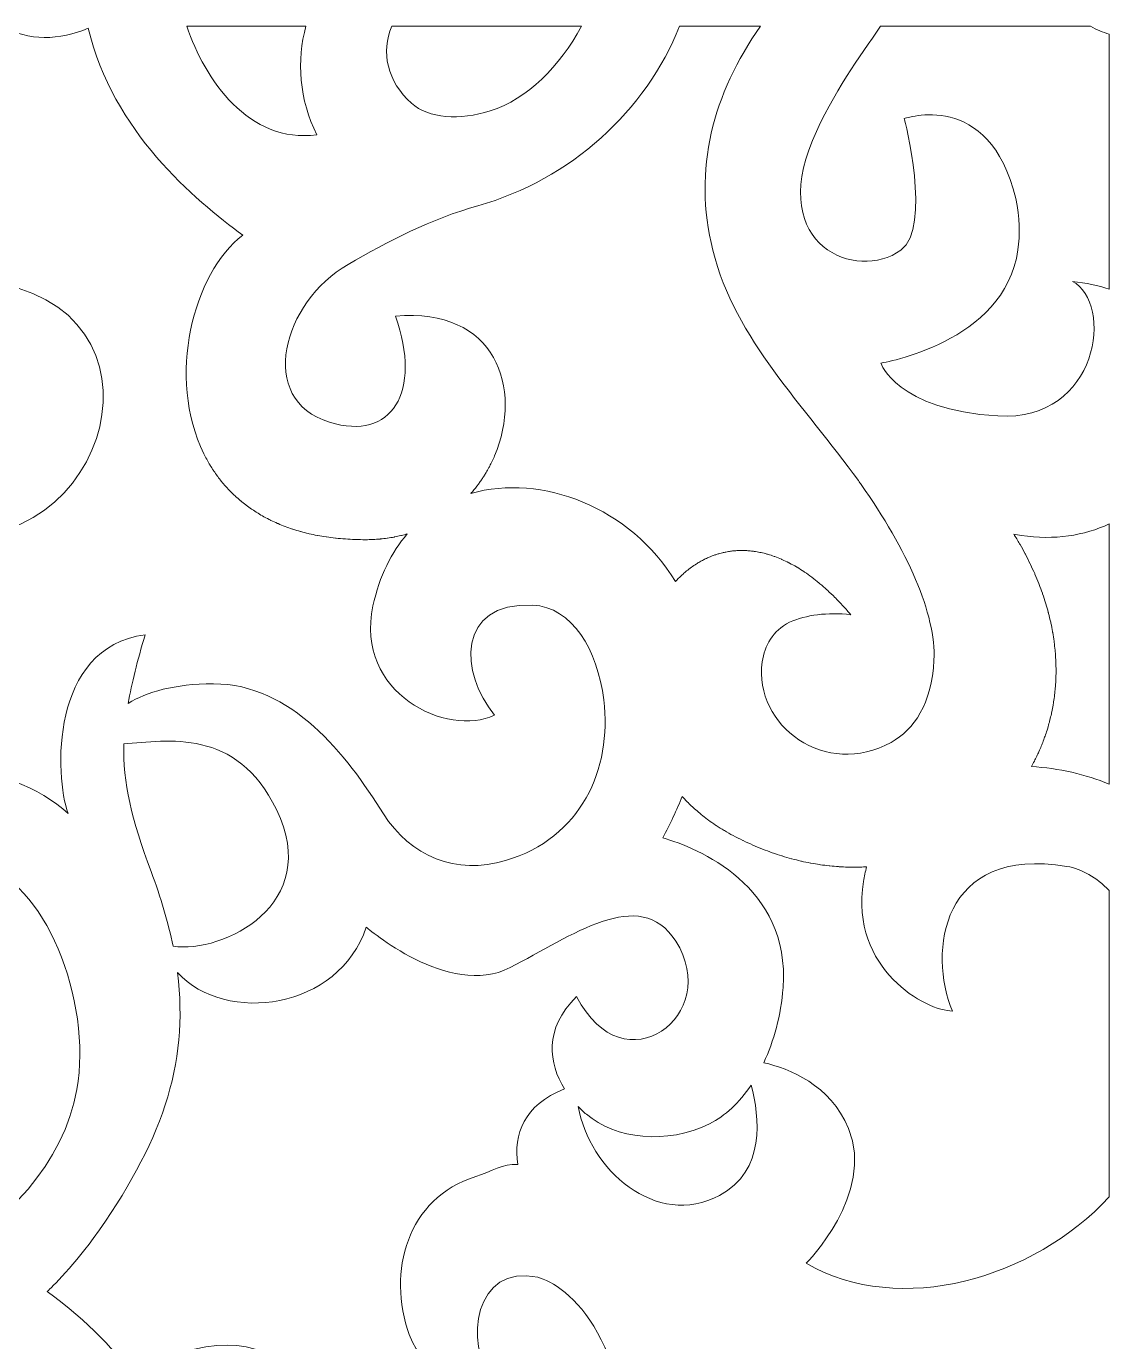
# Model space of a CAD drawing. Header units: millimetres. Extents: x -1200 to 1201, y -590 to 590.
# Drawn here: x 886.5 to 1201.3, y 209.2 to 590 of the extents above; entities that cross this region are included whole.
import ezdxf

# ---------------------------------------------------------------- set-up
doc = ezdxf.new("R2010")
doc.units = ezdxf.units.MM
doc.header["$MEASUREMENT"] = 0
doc.layers.add('Layer 1', color=7, linetype='Continuous')

msp = doc.modelspace()

# ---------------------------------------------------------------- linework, layer by layer
at = {"layer": 'Layer 1', "color": 250, "lineweight": 20}
for points, knots in [([(818.8009, 589.9734), (818.8009, 589.9734), (879.6008, 589.9734), (879.6008, 589.9734), (887.0505, 585.6501), (896.143, 585.8532), (904.4604, 589.4264), (911.3946, 559.6212), (935.3023, 539.6943), (949.2034, 529.5166), (934.7503, 518.6644), (927.061, 488.2738), (937.9297, 466.2068), (938.184, 465.6909), (938.4499, 465.1791), (938.7253, 464.6729), (938.7253, 464.6729), (938.8288, 464.4816), (938.8288, 464.4816), (939.1093, 463.9704), (939.3988, 463.4653), (939.7001, 462.9647), (939.7001, 462.9647), (939.7694, 462.8524), (939.7694, 462.8524), (940.0644, 462.3653), (940.3711, 461.8832), (940.6871, 461.4071), (940.6871, 461.4071), (940.7885, 461.2539), (940.7885, 461.2539), (941.1137, 460.7675), (941.4505, 460.2878), (941.7977, 459.8138), (941.7977, 459.8138), (941.9085, 459.6645), (941.9085, 459.6645), (942.245, 459.2092), (942.5927, 458.7583), (942.9506, 458.3147), (942.9506, 458.3147), (943.0574, 458.1818), (943.0574, 458.1818), (943.4308, 457.7212), (943.8163, 457.2689), (944.213, 456.8223), (944.213, 456.8223), (944.3413, 456.6798), (944.3413, 456.6798), (944.7355, 456.2395), (945.1398, 455.8063), (945.5573, 455.3808), (945.5573, 455.3808), (945.6267, 455.3078), (945.6267, 455.3078), (946.0542, 454.8729), (946.4946, 454.4477), (946.9465, 454.0285), (946.9465, 454.0285), (947.0955, 453.891), (947.0955, 453.891), (947.5507, 453.4722), (948.0172, 453.0614), (948.4971, 452.6586), (948.4971, 452.6586), (948.5593, 452.6077), (948.5593, 452.6077), (949.0338, 452.2113), (949.5217, 451.8236), (950.0208, 451.4449), (950.0208, 451.4449), (950.1669, 451.3325), (950.1669, 451.3325), (950.674, 450.9504), (951.1914, 450.5774), (951.7222, 450.2138), (951.7222, 450.2138), (951.841, 450.1341), (951.841, 450.1341), (952.3616, 449.7806), (952.8939, 449.4366), (953.4377, 449.1011), (953.4377, 449.1011), (953.5772, 449.0154), (953.5772, 449.0154), (954.1379, 448.6722), (954.7115, 448.339), (955.2983, 448.0158), (955.2983, 448.0158), (955.4479, 447.9346), (955.4479, 447.9346), (956.0249, 447.6198), (956.6131, 447.3147), (957.2154, 447.0199), (957.2154, 447.0199), (957.332, 446.961), (957.332, 446.961), (957.9536, 446.659), (958.5883, 446.3679), (959.2371, 446.0866), (959.2371, 446.0866), (959.3894, 446.0213), (959.3894, 446.0213), (960.0477, 445.7393), (960.7188, 445.4673), (961.4043, 445.2081), (961.4043, 445.2081), (961.4239, 445.2003), (961.4239, 445.2003), (962.1135, 444.9404), (962.8194, 444.6935), (963.538, 444.457), (963.538, 444.457), (963.7001, 444.4041), (963.7001, 444.4041), (964.4187, 444.1713), (965.1496, 443.9492), (965.8955, 443.7401), (965.8955, 443.7401), (965.9515, 443.7257), (965.9515, 443.7257), (966.6904, 443.5199), (967.4453, 443.3286), (968.2123, 443.1483), (968.2123, 443.1483), (968.3776, 443.1101), (968.3776, 443.1101), (969.1543, 442.9285), (969.9471, 442.7619), (970.7529, 442.608), (970.7529, 442.608), (970.8525, 442.5896), (970.8525, 442.5896), (971.6514, 442.4397), (972.4652, 442.3019), (973.2946, 442.1794), (973.2946, 442.1794), (973.4243, 442.1587), (973.4243, 442.1587), (974.257, 442.0366), (975.1035, 441.9276), (975.9656, 441.8329), (975.9656, 441.8329), (976.1676, 441.8118), (976.1676, 441.8118), (977.0232, 441.7201), (977.8915, 441.6422), (978.7765, 441.5786), (978.7765, 441.5786), (978.8633, 441.5716), (978.8633, 441.5716), (979.7661, 441.5084), (980.6846, 441.4605), (981.6165, 441.4274), (981.6165, 441.4274), (981.8217, 441.4207), (981.8217, 441.4207), (982.7641, 441.3886), (983.72, 441.3708), (984.6944, 441.3708), (985.4265, 441.3708), (986.1491, 441.3883), (986.8626, 441.4211), (986.8626, 441.4211), (986.8656, 441.4211), (986.8656, 441.4211), (987.5725, 441.4542), (988.2708, 441.5037), (988.961, 441.5683), (988.961, 441.5683), (989.0007, 441.5716), (989.0007, 441.5716), (989.6739, 441.6358), (990.3376, 441.7137), (990.9948, 441.8068), (990.9948, 441.8068), (991.085, 441.8192), (991.085, 441.8192), (991.7291, 441.9125), (992.3645, 442.0179), (992.9908, 442.1373), (992.9908, 442.1373), (993.1101, 442.1604), (993.1101, 442.1604), (993.7171, 442.2775), (994.3169, 442.408), (994.9084, 442.5488), (994.9084, 442.5488), (995.0853, 442.5919), (995.0853, 442.5919), (995.6604, 442.7318), (996.2282, 442.8853), (996.7877, 443.0482), (992.2305, 437.7725), (988.7449, 430.8707), (986.8586, 422.2128), (981.3611, 396.9861), (1008.5193, 383.9771), (1022.0085, 390.602), (1012.0732, 402.5903), (1010.8372, 423.4037), (1033.0566, 422.4259), (1044.5131, 421.922), (1051.9082, 409.3881), (1053.6419, 395.0209), (1056.0756, 374.8569), (1047.1082, 355.0109), (1025.251, 348.493), (1010.9546, 344.2294), (997.6499, 349.679), (989.8719, 362.0517), (979.05, 379.2668), (963.3146, 399.6463), (940.6871, 399.6463), (929.3226, 399.6463), (921.3902, 397.2931), (915.9878, 393.9902), (917.0192, 399.8357), (918.6665, 406.2632), (920.8953, 413.8593), (893.3048, 410.1074), (894.6887, 372.9634), (898.6247, 362.0915), (890.6504, 369.6822), (876.7551, 374.8716), (862.463, 375.7133), (862.7551, 376.2358), (863.0378, 376.7651), (863.3142, 377.2986), (863.4254, 377.5128), (863.5326, 377.7279), (863.6409, 377.943), (863.8813, 378.4234), (864.1149, 378.9075), (864.3431, 379.3972), (864.4372, 379.598), (864.5306, 379.8003), (864.6211, 380.0021), (864.8651, 380.5447), (865.0995, 381.0903), (865.3262, 381.6407), (865.417, 381.8591), (865.5053, 382.0789), (865.5914, 382.2984), (865.8003, 382.8236), (866.0016, 383.3532), (866.1945, 383.8865), (866.2653, 384.0822), (866.3362, 384.2772), (866.4045, 384.4733), (866.6065, 385.0493), (866.7969, 385.6297), (866.9807, 386.2155), (867.0475, 386.4286), (867.1126, 386.6437), (867.1769, 386.8589), (867.348, 387.4276), (867.5104, 388.0003), (867.6641, 388.5767), (867.7142, 388.7667), (867.764, 388.9567), (867.8127, 389.1464), (867.9678, 389.754), (868.1113, 390.3672), (868.2461, 390.9824), (868.2897, 391.1817), (868.333, 391.3818), (868.374, 391.5812), (868.5022, 392.1988), (868.6218, 392.821), (868.7304, 393.4473), (868.7617, 393.6259), (868.7914, 393.8049), (868.8212, 393.9852), (868.927, 394.6319), (869.0211, 395.2823), (869.1064, 395.9366), (869.1285, 396.1109), (869.1503, 396.2852), (869.1718, 396.4591), (869.2518, 397.1312), (869.3208, 397.8077), (869.3792, 398.4888), (869.3935, 398.6591), (869.4072, 398.8317), (869.4196, 399.0036), (869.4712, 399.6818), (869.5108, 400.3649), (869.5395, 401.0507), (869.5457, 401.1916), (869.5522, 401.3321), (869.557, 401.4729), (869.5816, 402.2082), (869.5929, 402.9496), (869.5918, 403.6942), (869.5907, 403.8414), (869.5893, 403.9893), (869.5875, 404.1365), (869.5806, 404.8631), (869.5606, 405.5924), (869.5282, 406.3267), (869.5231, 406.4308), (869.5195, 406.5335), (869.5155, 406.6365), (869.4752, 407.4321), (869.4177, 408.2303), (869.348, 409.0332), (869.336, 409.158), (869.3244, 409.2831), (869.3124, 409.4089), (869.2397, 410.174), (869.154, 410.944), (869.053, 411.7158), (869.0407, 411.8095), (869.0301, 411.9025), (869.0174, 411.9956), (868.9059, 412.8232), (868.7769, 413.6549), (868.6316, 414.4895), (868.6142, 414.5902), (868.5956, 414.6913), (868.5767, 414.7919), (868.435, 415.5845), (868.2781, 416.3814), (868.1059, 417.1813), (868.1059, 417.1813), (868.0408, 417.4853), (868.0408, 417.4853), (867.8552, 418.3294), (867.6518, 419.1778), (867.4308, 420.0286), (867.4065, 420.1239), (867.3807, 420.2192), (867.3545, 420.3132), (867.1405, 421.1278), (866.9084, 421.9458), (866.6617, 422.7647), (866.6617, 422.7647), (866.5735, 423.0564), (866.5735, 423.0564), (866.3075, 423.9252), (866.0237, 424.7974), (865.7193, 425.6715), (865.7193, 425.6715), (865.6452, 425.8843), (865.6452, 425.8843), (865.3477, 426.7358), (865.0316, 427.5882), (864.6984, 428.4432), (864.6984, 428.4432), (864.6003, 428.6958), (864.6003, 428.6958), (864.2497, 429.587), (863.8807, 430.4792), (863.4904, 431.3751), (863.4904, 431.3751), (863.413, 431.5521), (863.413, 431.5521), (863.0312, 432.4242), (862.6297, 433.2974), (862.2101, 434.1726), (862.2101, 434.1726), (862.0938, 434.4151), (862.0938, 434.4151), (861.6539, 435.3251), (861.195, 436.238), (860.7137, 437.152), (860.7137, 437.152), (860.6701, 437.2339), (860.6701, 437.2339), (860.1949, 438.1345), (859.6964, 439.0371), (859.1798, 439.941), (859.1798, 439.941), (859.0392, 440.1863), (859.0392, 440.1863), (858.5076, 441.1109), (857.9558, 442.037), (857.3799, 442.9646), (858.0971, 442.8284), (858.8089, 442.71), (859.513, 442.608), (911.4559, 434.8366), (931.2917, 509.7914), (874.3642, 516.1326), (886.2817, 510.0952), (882.1465, 475.4324), (852.7504, 477.1834), (823.3542, 478.9344), (818.8866, 492.4883), (818.8866, 492.4883), (818.8866, 492.4883), (854.8147, 498.2527), (858.5462, 525.2348), (859.1565, 529.6497), (859.2278, 534.624), (857.9228, 540.1004), (850.3104, 572.0427), (825.6743, 563.251), (825.6743, 563.251), (825.6743, 563.251), (833.7531, 531.7399), (824.6908, 525.197), (811.6489, 515.7803), (786.3638, 526.8827), (799.1119, 556.9088), (805.223, 571.3017), (812.5901, 580.8288), (818.8009, 589.9734)], [0, 0, 0, 0, 0.00735294, 0.00735294, 0.00735294, 0.01470588, 0.01470588, 0.01470588, 0.02205882, 0.02205882, 0.02205882, 0.02941176, 0.02941176, 0.02941176, 0.03676471, 0.03676471, 0.03676471, 0.04411765, 0.04411765, 0.04411765, 0.05147059, 0.05147059, 0.05147059, 0.05882353, 0.05882353, 0.05882353, 0.06617647, 0.06617647, 0.06617647, 0.07352941, 0.07352941, 0.07352941, 0.08088235, 0.08088235, 0.08088235, 0.08823529, 0.08823529, 0.08823529, 0.09558824, 0.09558824, 0.09558824, 0.10294118, 0.10294118, 0.10294118, 0.11029412, 0.11029412, 0.11029412, 0.11764706, 0.11764706, 0.11764706, 0.125, 0.125, 0.125, 0.13235294, 0.13235294, 0.13235294, 0.13970588, 0.13970588, 0.13970588, 0.14705882, 0.14705882, 0.14705882, 0.15441176, 0.15441176, 0.15441176, 0.16176471, 0.16176471, 0.16176471, 0.16911765, 0.16911765, 0.16911765, 0.17647059, 0.17647059, 0.17647059, 0.18382353, 0.18382353, 0.18382353, 0.19117647, 0.19117647, 0.19117647, 0.19852941, 0.19852941, 0.19852941, 0.20588235, 0.20588235, 0.20588235, 0.21323529, 0.21323529, 0.21323529, 0.22058824, 0.22058824, 0.22058824, 0.22794118, 0.22794118, 0.22794118, 0.23529412, 0.23529412, 0.23529412, 0.24264706, 0.24264706, 0.24264706, 0.25, 0.25, 0.25, 0.25735294, 0.25735294, 0.25735294, 0.26470588, 0.26470588, 0.26470588, 0.27205882, 0.27205882, 0.27205882, 0.27941176, 0.27941176, 0.27941176, 0.28676471, 0.28676471, 0.28676471, 0.29411765, 0.29411765, 0.29411765, 0.30147059, 0.30147059, 0.30147059, 0.30882353, 0.30882353, 0.30882353, 0.31617647, 0.31617647, 0.31617647, 0.32352941, 0.32352941, 0.32352941, 0.33088235, 0.33088235, 0.33088235, 0.33823529, 0.33823529, 0.33823529, 0.34558824, 0.34558824, 0.34558824, 0.35294118, 0.35294118, 0.35294118, 0.36029412, 0.36029412, 0.36029412, 0.36764706, 0.36764706, 0.36764706, 0.375, 0.375, 0.375, 0.38235294, 0.38235294, 0.38235294, 0.38970588, 0.38970588, 0.38970588, 0.39705882, 0.39705882, 0.39705882, 0.40441176, 0.40441176, 0.40441176, 0.41176471, 0.41176471, 0.41176471, 0.41911765, 0.41911765, 0.41911765, 0.42647059, 0.42647059, 0.42647059, 0.43382353, 0.43382353, 0.43382353, 0.44117647, 0.44117647, 0.44117647, 0.44852941, 0.44852941, 0.44852941, 0.45588235, 0.45588235, 0.45588235, 0.46323529, 0.46323529, 0.46323529, 0.47058824, 0.47058824, 0.47058824, 0.47794118, 0.47794118, 0.47794118, 0.48529412, 0.48529412, 0.48529412, 0.49264706, 0.49264706, 0.49264706, 0.5, 0.5, 0.5, 0.50735294, 0.50735294, 0.50735294, 0.51470588, 0.51470588, 0.51470588, 0.52205882, 0.52205882, 0.52205882, 0.52941176, 0.52941176, 0.52941176, 0.53676471, 0.53676471, 0.53676471, 0.54411765, 0.54411765, 0.54411765, 0.55147059, 0.55147059, 0.55147059, 0.55882353, 0.55882353, 0.55882353, 0.56617647, 0.56617647, 0.56617647, 0.57352941, 0.57352941, 0.57352941, 0.58088235, 0.58088235, 0.58088235, 0.58823529, 0.58823529, 0.58823529, 0.59558824, 0.59558824, 0.59558824, 0.60294118, 0.60294118, 0.60294118, 0.61029412, 0.61029412, 0.61029412, 0.61764706, 0.61764706, 0.61764706, 0.625, 0.625, 0.625, 0.63235294, 0.63235294, 0.63235294, 0.63970588, 0.63970588, 0.63970588, 0.64705882, 0.64705882, 0.64705882, 0.65441176, 0.65441176, 0.65441176, 0.66176471, 0.66176471, 0.66176471, 0.66911765, 0.66911765, 0.66911765, 0.67647059, 0.67647059, 0.67647059, 0.68382353, 0.68382353, 0.68382353, 0.69117647, 0.69117647, 0.69117647, 0.69852941, 0.69852941, 0.69852941, 0.70588235, 0.70588235, 0.70588235, 0.71323529, 0.71323529, 0.71323529, 0.72058824, 0.72058824, 0.72058824, 0.72794118, 0.72794118, 0.72794118, 0.73529412, 0.73529412, 0.73529412, 0.74264706, 0.74264706, 0.74264706, 0.75, 0.75, 0.75, 0.75735294, 0.75735294, 0.75735294, 0.76470588, 0.76470588, 0.76470588, 0.77205882, 0.77205882, 0.77205882, 0.77941176, 0.77941176, 0.77941176, 0.78676471, 0.78676471, 0.78676471, 0.79411765, 0.79411765, 0.79411765, 0.80147059, 0.80147059, 0.80147059, 0.80882353, 0.80882353, 0.80882353, 0.81617647, 0.81617647, 0.81617647, 0.82352941, 0.82352941, 0.82352941, 0.83088235, 0.83088235, 0.83088235, 0.83823529, 0.83823529, 0.83823529, 0.84558824, 0.84558824, 0.84558824, 0.85294118, 0.85294118, 0.85294118, 0.86029412, 0.86029412, 0.86029412, 0.86764706, 0.86764706, 0.86764706, 0.875, 0.875, 0.875, 0.88235294, 0.88235294, 0.88235294, 0.88970588, 0.88970588, 0.88970588, 0.89705882, 0.89705882, 0.89705882, 0.90441176, 0.90441176, 0.90441176, 0.91176471, 0.91176471, 0.91176471, 0.91911765, 0.91911765, 0.91911765, 0.92647059, 0.92647059, 0.92647059, 0.93382353, 0.93382353, 0.93382353, 0.94117647, 0.94117647, 0.94117647, 0.94852941, 0.94852941, 0.94852941, 0.95588235, 0.95588235, 0.95588235, 0.96323529, 0.96323529, 0.96323529, 0.97058824, 0.97058824, 0.97058824, 0.97794118, 0.97794118, 0.97794118, 0.98529412, 0.98529412, 0.98529412, 0.99264706, 0.99264706, 0.99264706, 1, 1, 1, 1]), ([(932.9745, 589.9734), (932.9745, 589.9734), (967.4657, 589.9734), (967.4657, 589.9734), (964.7024, 580.2764), (965.5438, 568.6126), (970.5894, 558.5748), (950.9229, 555.9245), (938.1189, 574.5779), (932.9745, 589.9734)], [0, 0, 0, 0, 0.33333333, 0.33333333, 0.33333333, 0.66666667, 0.66666667, 0.66666667, 1, 1, 1, 1]), ([(1075.587, 589.9734), (1075.587, 589.9734), (1099.0326, 589.9734), (1099.0326, 589.9734), (1085.2782, 570.5624), (1079.3673, 548.5653), (1085.2117, 525.1843), (1091.6877, 499.2791), (1111.8421, 480.0936), (1127.3581, 458.4612), (1127.3581, 458.4612), (1127.4671, 458.3083), (1127.4671, 458.3083), (1127.6855, 458.0042), (1127.9042, 457.6998), (1128.1197, 457.3937), (1141.4395, 438.5627), (1149.8897, 419.8305), (1149.2281, 406.5084), (1148.5977, 393.8196), (1143.4646, 386.4176), (1136.8186, 382.6995), (1118.0797, 372.2163), (1096.9145, 387.4105), (1099.5238, 406.0099), (1100.1799, 410.6822), (1102.5516, 414.9535), (1107.437, 417.5188), (1112.2547, 419.5103), (1118.2635, 420.4721), (1125.1696, 419.6438), (1124.4339, 420.5086), (1123.7003, 421.3353), (1122.969, 422.1338), (1122.969, 422.1338), (1122.7765, 422.3412), (1122.7765, 422.3412), (1122.0819, 423.0946), (1121.389, 423.8179), (1120.6977, 424.512), (1120.6977, 424.512), (1120.5509, 424.6606), (1120.5509, 424.6606), (1119.8322, 425.3778), (1119.1154, 426.0643), (1118.4012, 426.7206), (1118.4012, 426.7206), (1118.2566, 426.8525), (1118.2566, 426.8525), (1117.5765, 427.4727), (1116.8989, 428.0655), (1116.2228, 428.6309), (1116.2228, 428.6309), (1116.0023, 428.8163), (1116.0023, 428.8163), (1115.2957, 429.4013), (1114.593, 429.9603), (1113.8925, 430.4876), (1113.8925, 430.4876), (1113.8432, 430.524), (1113.8432, 430.524), (1113.1536, 431.0419), (1112.4666, 431.5284), (1111.7843, 431.9897), (1111.7843, 431.9897), (1111.5485, 432.1476), (1111.5485, 432.1476), (1110.896, 432.5831), (1110.2464, 432.9946), (1109.6008, 433.3803), (1109.5431, 433.4138), (1109.4872, 433.4493), (1109.4315, 433.4824), (1108.7627, 433.8782), (1108.0971, 434.2458), (1107.437, 434.5894), (1107.3523, 434.6316), (1107.2691, 434.6737), (1107.1852, 434.7165), (1106.5764, 435.027), (1105.9714, 435.315), (1105.3698, 435.5823), (1105.2731, 435.6252), (1105.1776, 435.668), (1105.0835, 435.7098), (1104.4506, 435.9834), (1103.8224, 436.2363), (1103.1983, 436.4638), (1103.1216, 436.4923), (1103.0446, 436.5177), (1102.9676, 436.5451), (1102.3787, 436.7546), (1101.7945, 436.9445), (1101.2132, 437.1135), (1101.0929, 437.1486), (1100.9738, 437.1831), (1100.8539, 437.2165), (1100.31, 437.3687), (1099.7683, 437.5016), (1099.2313, 437.6193), (1099.1096, 437.6457), (1098.9887, 437.6735), (1098.8681, 437.6979), (1098.2991, 437.815), (1097.7346, 437.911), (1097.1751, 437.9903), (1097.0374, 438.0097), (1096.903, 438.0255), (1096.7667, 438.0422), (1096.2777, 438.1031), (1095.7923, 438.1495), (1095.3109, 438.1823), (1095.1562, 438.1927), (1095.0039, 438.2031), (1094.8506, 438.2111), (1094.3652, 438.2359), (1093.8842, 438.2439), (1093.4061, 438.2399), (1093.207, 438.2383), (1093.0083, 438.2332), (1092.8096, 438.2272), (1092.3783, 438.2125), (1091.9511, 438.1904), (1091.5271, 438.1533), (1091.3371, 438.1365), (1091.1467, 438.1178), (1090.9567, 438.0977), (1090.561, 438.0552), (1090.1694, 438), (1089.7811, 437.9378), (1089.5264, 437.8974), (1089.2742, 437.8528), (1089.0228, 437.8036), (1088.6788, 437.7377), (1088.3365, 437.6635), (1087.9972, 437.5826), (1087.7443, 437.5226), (1087.4944, 437.4584), (1087.2448, 437.3895), (1086.9167, 437.2998), (1086.5923, 437.2035), (1086.2694, 437.1001), (1085.9823, 437.0081), (1085.6986, 436.9098), (1085.4162, 436.8077), (1085.1685, 436.7188), (1084.9237, 436.6247), (1084.6791, 436.5274), (1084.3591, 436.3989), (1084.0394, 436.2641), (1083.7247, 436.1233), (1083.49, 436.0182), (1083.2561, 435.9085), (1083.0235, 435.7961), (1082.6689, 435.6231), (1082.3183, 435.4408), (1081.9707, 435.2515), (1081.8017, 435.1591), (1081.6342, 435.0668), (1081.4686, 434.9704), (1081.1068, 434.7647), (1080.7503, 434.5472), (1080.399, 434.3235), (1080.2936, 434.2549), (1080.1894, 434.1873), (1080.084, 434.118), (1079.1245, 433.4854), (1078.1988, 432.7879), (1077.3099, 432.0291), (1077.3099, 432.0291), (1077.1529, 431.895), (1077.1529, 431.895), (1076.7849, 431.5775), (1076.4226, 431.2517), (1076.0688, 430.9144), (1076.0688, 430.9144), (1076.0663, 430.9121), (1076.0663, 430.9121), (1075.505, 430.3768), (1074.9596, 429.8172), (1074.4314, 429.2348), (1074.4314, 429.2348), (1074.4281, 429.2307), (1074.4281, 429.2307), (1061.4079, 450.736), (1035.6746, 460.6424), (1015.1859, 454.7398), (1015.4838, 455.0774), (1015.7738, 455.4182), (1016.059, 455.7635), (1016.1422, 455.8655), (1016.2254, 455.9676), (1016.3079, 456.0702), (1016.5814, 456.4081), (1016.8452, 456.7473), (1017.106, 457.0919), (1017.1976, 457.213), (1017.2869, 457.3341), (1017.3763, 457.4552), (1017.6183, 457.7831), (1017.853, 458.1119), (1018.0833, 458.4452), (1018.1818, 458.5873), (1018.2784, 458.7298), (1018.3758, 458.8723), (1018.593, 459.1959), (1018.8056, 459.5221), (1019.0137, 459.8505), (1019.117, 460.0128), (1019.2169, 460.1747), (1019.3171, 460.337), (1019.4999, 460.6377), (1019.6782, 460.9375), (1019.8544, 461.2409), (1019.9692, 461.4409), (1020.0826, 461.6413), (1020.1952, 461.843), (1020.3496, 462.1208), (1020.5, 462.4004), (1020.6468, 462.6804), (1020.7667, 462.9076), (1020.8837, 463.1344), (1020.9984, 463.3636), (1021.1274, 463.6212), (1021.2535, 463.8787), (1021.3767, 464.1383), (1021.4984, 464.3959), (1021.6172, 464.6525), (1021.7338, 464.9112), (1021.8399, 465.1473), (1021.9438, 465.3858), (1022.0462, 465.624), (1030.3482, 485.0709), (1022.3863, 508.7239), (993.368, 506.0857), (1001.13, 484.1027), (992.2987, 469.8316), (974.3141, 475.3528), (953.0392, 481.8837), (960.7213, 510.1869), (979.6325, 521.0704), (991.1554, 527.704), (1003.8977, 534.3001), (1017.2492, 538.0437), (1044.0739, 545.5652), (1065.9416, 565.6101), (1075.587, 589.9734)], [0, 0, 0, 0, 0.01219512, 0.01219512, 0.01219512, 0.02439024, 0.02439024, 0.02439024, 0.03658537, 0.03658537, 0.03658537, 0.04878049, 0.04878049, 0.04878049, 0.06097561, 0.06097561, 0.06097561, 0.07317073, 0.07317073, 0.07317073, 0.08536585, 0.08536585, 0.08536585, 0.09756098, 0.09756098, 0.09756098, 0.1097561, 0.1097561, 0.1097561, 0.12195122, 0.12195122, 0.12195122, 0.13414634, 0.13414634, 0.13414634, 0.14634146, 0.14634146, 0.14634146, 0.15853659, 0.15853659, 0.15853659, 0.17073171, 0.17073171, 0.17073171, 0.18292683, 0.18292683, 0.18292683, 0.19512195, 0.19512195, 0.19512195, 0.20731707, 0.20731707, 0.20731707, 0.2195122, 0.2195122, 0.2195122, 0.23170732, 0.23170732, 0.23170732, 0.24390244, 0.24390244, 0.24390244, 0.25609756, 0.25609756, 0.25609756, 0.26829268, 0.26829268, 0.26829268, 0.2804878, 0.2804878, 0.2804878, 0.29268293, 0.29268293, 0.29268293, 0.30487805, 0.30487805, 0.30487805, 0.31707317, 0.31707317, 0.31707317, 0.32926829, 0.32926829, 0.32926829, 0.34146341, 0.34146341, 0.34146341, 0.35365854, 0.35365854, 0.35365854, 0.36585366, 0.36585366, 0.36585366, 0.37804878, 0.37804878, 0.37804878, 0.3902439, 0.3902439, 0.3902439, 0.40243902, 0.40243902, 0.40243902, 0.41463415, 0.41463415, 0.41463415, 0.42682927, 0.42682927, 0.42682927, 0.43902439, 0.43902439, 0.43902439, 0.45121951, 0.45121951, 0.45121951, 0.46341463, 0.46341463, 0.46341463, 0.47560976, 0.47560976, 0.47560976, 0.48780488, 0.48780488, 0.48780488, 0.5, 0.5, 0.5, 0.51219512, 0.51219512, 0.51219512, 0.52439024, 0.52439024, 0.52439024, 0.53658537, 0.53658537, 0.53658537, 0.54878049, 0.54878049, 0.54878049, 0.56097561, 0.56097561, 0.56097561, 0.57317073, 0.57317073, 0.57317073, 0.58536585, 0.58536585, 0.58536585, 0.59756098, 0.59756098, 0.59756098, 0.6097561, 0.6097561, 0.6097561, 0.62195122, 0.62195122, 0.62195122, 0.63414634, 0.63414634, 0.63414634, 0.64634146, 0.64634146, 0.64634146, 0.65853659, 0.65853659, 0.65853659, 0.67073171, 0.67073171, 0.67073171, 0.68292683, 0.68292683, 0.68292683, 0.69512195, 0.69512195, 0.69512195, 0.70731707, 0.70731707, 0.70731707, 0.7195122, 0.7195122, 0.7195122, 0.73170732, 0.73170732, 0.73170732, 0.74390244, 0.74390244, 0.74390244, 0.75609756, 0.75609756, 0.75609756, 0.76829268, 0.76829268, 0.76829268, 0.7804878, 0.7804878, 0.7804878, 0.79268293, 0.79268293, 0.79268293, 0.80487805, 0.80487805, 0.80487805, 0.81707317, 0.81707317, 0.81707317, 0.82926829, 0.82926829, 0.82926829, 0.84146341, 0.84146341, 0.84146341, 0.85365854, 0.85365854, 0.85365854, 0.86585366, 0.86585366, 0.86585366, 0.87804878, 0.87804878, 0.87804878, 0.8902439, 0.8902439, 0.8902439, 0.90243902, 0.90243902, 0.90243902, 0.91463415, 0.91463415, 0.91463415, 0.92682927, 0.92682927, 0.92682927, 0.93902439, 0.93902439, 0.93902439, 0.95121951, 0.95121951, 0.95121951, 0.96341463, 0.96341463, 0.96341463, 0.97560976, 0.97560976, 0.97560976, 0.98780488, 0.98780488, 0.98780488, 1, 1, 1, 1]), ([(992.3332, 589.9734), (992.3332, 589.9734), (1047.2437, 589.9734), (1047.2437, 589.9734), (1040.7762, 578.3173), (1031.7846, 569.0275), (1020.7348, 565.4817), (1012.0365, 562.6913), (1002.9789, 563.2429), (997.998, 567.7141), (991.0541, 573.9463), (988.9872, 582.5633), (992.3332, 589.9734)], [0, 0, 0, 0, 0.25, 0.25, 0.25, 0.5, 0.5, 0.5, 0.75, 0.75, 0.75, 1, 1, 1, 1]), ([(1133.776, 589.9734), (1133.776, 589.9734), (1194.577, 589.9734), (1194.577, 589.9734), (1196.2911, 588.9788), (1198.0917, 588.2228), (1199.95, 587.6932), (1199.95, 587.6932), (1199.95, 513.9046), (1199.95, 513.9046), (1196.7583, 514.9329), (1193.2357, 515.6988), (1189.3396, 516.1326), (1201.2572, 510.0952), (1197.123, 475.4324), (1167.7258, 477.1834), (1138.3289, 478.9344), (1133.8616, 492.4883), (1133.8616, 492.4883), (1133.8616, 492.4883), (1169.789, 498.2527), (1173.5217, 525.2348), (1174.1313, 529.6497), (1174.2032, 534.624), (1172.8982, 540.1004), (1165.2858, 572.0427), (1140.65, 563.251), (1140.65, 563.251), (1140.65, 563.251), (1148.7289, 531.7399), (1139.6662, 525.197), (1126.6243, 515.7803), (1101.3381, 526.8827), (1114.0873, 556.9088), (1120.1981, 571.3017), (1127.5648, 580.8288), (1133.776, 589.9734)], [0, 0, 0, 0, 0.08333333, 0.08333333, 0.08333333, 0.16666667, 0.16666667, 0.16666667, 0.25, 0.25, 0.25, 0.33333333, 0.33333333, 0.33333333, 0.41666667, 0.41666667, 0.41666667, 0.5, 0.5, 0.5, 0.58333333, 0.58333333, 0.58333333, 0.66666667, 0.66666667, 0.66666667, 0.75, 0.75, 0.75, 0.83333333, 0.83333333, 0.83333333, 0.91666667, 0.91666667, 0.91666667, 1, 1, 1, 1]), ([(1199.95, 445.93), (1199.95, 445.93), (1199.95, 370.6142), (1199.95, 370.6142), (1193.2001, 373.4334), (1185.3811, 375.2456), (1177.4377, 375.7133), (1177.7305, 376.2358), (1178.0132, 376.7651), (1178.2897, 377.2986), (1178.3997, 377.5128), (1178.508, 377.7279), (1178.6159, 377.943), (1178.8575, 378.4234), (1179.0911, 378.9075), (1179.3185, 379.3972), (1179.4119, 379.598), (1179.5056, 379.8003), (1179.5972, 380.0021), (1179.841, 380.5447), (1180.075, 381.0903), (1180.3013, 381.6407), (1180.391, 381.8591), (1180.4793, 382.0789), (1180.5669, 382.2984), (1180.7758, 382.8236), (1180.9766, 383.3532), (1181.1703, 383.8865), (1181.2404, 384.0822), (1181.3117, 384.2772), (1181.3803, 384.4733), (1181.5808, 385.0493), (1181.7731, 385.6297), (1181.9558, 386.2155), (1182.0234, 386.4286), (1182.088, 386.6437), (1182.153, 386.8589), (1182.3231, 387.4276), (1182.4854, 388.0003), (1182.6388, 388.5767), (1182.6893, 388.7667), (1182.7391, 388.9567), (1182.787, 389.1464), (1182.9414, 389.754), (1183.0861, 390.3672), (1183.2223, 390.9824), (1183.2651, 391.1817), (1183.3076, 391.3818), (1183.3491, 391.5812), (1183.4783, 392.1988), (1183.5972, 392.821), (1183.7047, 393.4473), (1183.7367, 393.6259), (1183.7669, 393.8049), (1183.7966, 393.9852), (1183.9024, 394.6319), (1183.9968, 395.2823), (1184.0812, 395.9366), (1184.1044, 396.1109), (1184.1262, 396.2852), (1184.1468, 396.4591), (1184.2268, 397.1312), (1184.2969, 397.8077), (1184.3551, 398.4888), (1184.3696, 398.6591), (1184.3819, 398.8317), (1184.3943, 399.0036), (1184.4466, 399.6818), (1184.4862, 400.3649), (1184.5149, 401.0507), (1184.5204, 401.1916), (1184.5273, 401.3321), (1184.5316, 401.4729), (1184.5574, 402.2082), (1184.5687, 402.9496), (1184.5665, 403.6942), (1184.5665, 403.8414), (1184.5643, 403.9893), (1184.5632, 404.1365), (1184.5556, 404.8631), (1184.536, 405.5924), (1184.5029, 406.3267), (1184.4989, 406.4308), (1184.496, 406.5335), (1184.4898, 406.6365), (1184.451, 407.4321), (1184.3939, 408.2303), (1184.3234, 409.0332), (1184.3125, 409.158), (1184.2998, 409.2831), (1184.2885, 409.4089), (1184.2159, 410.174), (1184.1287, 410.944), (1184.0285, 411.7158), (1184.0164, 411.8095), (1184.0051, 411.9025), (1183.9928, 411.9956), (1183.881, 412.8232), (1183.7516, 413.6549), (1183.6073, 414.4895), (1183.5899, 414.5902), (1183.5703, 414.6913), (1183.5528, 414.7919), (1183.4111, 415.5845), (1183.2539, 416.3814), (1183.0813, 417.1813), (1183.0813, 417.1813), (1183.017, 417.4853), (1183.017, 417.4853), (1182.8302, 418.3294), (1182.6268, 419.1778), (1182.4055, 420.0286), (1182.3815, 420.1239), (1182.3547, 420.2192), (1182.3307, 420.3132), (1182.1153, 421.1278), (1181.8839, 421.9458), (1181.6364, 422.7647), (1181.6364, 422.7647), (1181.5489, 423.0564), (1181.5489, 423.0564), (1181.2829, 423.9252), (1180.9988, 424.7974), (1180.6955, 425.6715), (1180.6955, 425.6715), (1180.6199, 425.8843), (1180.6199, 425.8843), (1180.3227, 426.7358), (1180.0066, 427.5882), (1179.6735, 428.4432), (1179.6735, 428.4432), (1179.5761, 428.6958), (1179.5761, 428.6958), (1179.2256, 429.587), (1178.8564, 430.4792), (1178.4662, 431.3751), (1178.4662, 431.3751), (1178.3881, 431.5521), (1178.3881, 431.5521), (1178.0063, 432.4242), (1177.6048, 433.2974), (1177.1856, 434.1726), (1177.1856, 434.1726), (1177.0693, 434.4151), (1177.0693, 434.4151), (1176.6301, 435.3251), (1176.1705, 436.238), (1175.6895, 437.152), (1175.6895, 437.152), (1175.6455, 437.2339), (1175.6455, 437.2339), (1175.1699, 438.1345), (1174.6718, 439.0371), (1174.1559, 439.941), (1174.1559, 439.941), (1174.0154, 440.1863), (1174.0154, 440.1863), (1173.4824, 441.1109), (1172.9313, 442.037), (1172.3558, 442.9646), (1173.073, 442.8284), (1173.7829, 442.71), (1174.4891, 442.608), (1184.1948, 441.1558), (1192.7783, 442.5933), (1199.95, 445.93)], [0, 0, 0, 0, 0.01818182, 0.01818182, 0.01818182, 0.03636364, 0.03636364, 0.03636364, 0.05454545, 0.05454545, 0.05454545, 0.07272727, 0.07272727, 0.07272727, 0.09090909, 0.09090909, 0.09090909, 0.10909091, 0.10909091, 0.10909091, 0.12727273, 0.12727273, 0.12727273, 0.14545455, 0.14545455, 0.14545455, 0.16363636, 0.16363636, 0.16363636, 0.18181818, 0.18181818, 0.18181818, 0.2, 0.2, 0.2, 0.21818182, 0.21818182, 0.21818182, 0.23636364, 0.23636364, 0.23636364, 0.25454545, 0.25454545, 0.25454545, 0.27272727, 0.27272727, 0.27272727, 0.29090909, 0.29090909, 0.29090909, 0.30909091, 0.30909091, 0.30909091, 0.32727273, 0.32727273, 0.32727273, 0.34545455, 0.34545455, 0.34545455, 0.36363636, 0.36363636, 0.36363636, 0.38181818, 0.38181818, 0.38181818, 0.4, 0.4, 0.4, 0.41818182, 0.41818182, 0.41818182, 0.43636364, 0.43636364, 0.43636364, 0.45454545, 0.45454545, 0.45454545, 0.47272727, 0.47272727, 0.47272727, 0.49090909, 0.49090909, 0.49090909, 0.50909091, 0.50909091, 0.50909091, 0.52727273, 0.52727273, 0.52727273, 0.54545455, 0.54545455, 0.54545455, 0.56363636, 0.56363636, 0.56363636, 0.58181818, 0.58181818, 0.58181818, 0.6, 0.6, 0.6, 0.61818182, 0.61818182, 0.61818182, 0.63636364, 0.63636364, 0.63636364, 0.65454545, 0.65454545, 0.65454545, 0.67272727, 0.67272727, 0.67272727, 0.69090909, 0.69090909, 0.69090909, 0.70909091, 0.70909091, 0.70909091, 0.72727273, 0.72727273, 0.72727273, 0.74545455, 0.74545455, 0.74545455, 0.76363636, 0.76363636, 0.76363636, 0.78181818, 0.78181818, 0.78181818, 0.8, 0.8, 0.8, 0.81818182, 0.81818182, 0.81818182, 0.83636364, 0.83636364, 0.83636364, 0.85454545, 0.85454545, 0.85454545, 0.87272727, 0.87272727, 0.87272727, 0.89090909, 0.89090909, 0.89090909, 0.90909091, 0.90909091, 0.90909091, 0.92727273, 0.92727273, 0.92727273, 0.94545455, 0.94545455, 0.94545455, 0.96363636, 0.96363636, 0.96363636, 0.98181818, 0.98181818, 0.98181818, 1, 1, 1, 1]), ([(928.9757, 323.6849), (927.5827, 330.5453), (925.4751, 337.7058), (922.6454, 345.2952), (916.9607, 360.5395), (914.4245, 371.0164), (914.7319, 382.2398), (927.3974, 383.1428), (947.2818, 387.1231), (958.9208, 363.2332), (972.3264, 335.7176), (943.5173, 321.6054), (928.9757, 323.6849)], [0, 0, 0, 0, 0.25, 0.25, 0.25, 0.5, 0.5, 0.5, 0.75, 0.75, 0.75, 1, 1, 1, 1]), ([(762.3889, 365.9688), (762.6153, 365.7319), (762.8456, 365.4964), (763.0792, 365.2639), (763.4875, 364.8555), (763.9064, 364.4523), (764.3333, 364.0539), (764.5302, 363.8712), (764.7272, 363.6899), (764.9277, 363.5086), (765.4218, 363.0633), (765.929, 362.622), (766.4485, 362.1888), (766.5873, 362.0734), (766.7279, 361.9573), (766.8681, 361.8419), (767.4582, 361.3608), (768.0634, 360.8871), (768.6854, 360.4225), (768.6854, 360.4225), (768.972, 360.2107), (768.972, 360.2107), (769.6518, 359.7109), (770.3504, 359.2194), (771.0676, 358.741), (771.0676, 358.741), (771.1933, 358.6577), (771.1933, 358.6577), (771.9577, 358.1512), (772.7435, 357.6571), (773.5507, 357.1767), (773.5507, 357.1767), (773.5874, 357.1556), (773.5874, 357.1556), (774.4184, 356.6619), (775.2746, 356.1828), (776.1531, 355.7188), (777.0894, 355.2224), (778.0264, 354.749), (778.9615, 354.2977), (778.9615, 354.2977), (779.0072, 354.2749), (779.0072, 354.2749), (779.9413, 353.8243), (780.8742, 353.3924), (781.8069, 352.9836), (781.8069, 352.9836), (781.8233, 352.9773), (781.8233, 352.9773), (782.7508, 352.5711), (783.6764, 352.1844), (784.6011, 351.8184), (784.6011, 351.8184), (784.6675, 351.7916), (784.6675, 351.7916), (785.59, 351.428), (786.5103, 351.0834), (787.4287, 350.7593), (787.4287, 350.7593), (787.4748, 350.7429), (787.4748, 350.7429), (788.3885, 350.4214), (789.3008, 350.1196), (790.212, 349.8356), (790.212, 349.8356), (790.2846, 349.8135), (790.2846, 349.8135), (791.1915, 349.5318), (792.0968, 349.2695), (792.9992, 349.0277), (792.9992, 349.0277), (793.0963, 349.0009), (793.0963, 349.0009), (793.9816, 348.7647), (794.8655, 348.5446), (795.7462, 348.3438), (795.7462, 348.3438), (795.8719, 348.3148), (795.8719, 348.3148), (796.754, 348.1144), (797.634, 347.9331), (798.5106, 347.7685), (798.5106, 347.7685), (798.645, 347.743), (798.645, 347.743), (799.5122, 347.5811), (800.3787, 347.4376), (801.2405, 347.3091), (801.2405, 347.3091), (801.3887, 347.2884), (801.3887, 347.2884), (802.2359, 347.1649), (803.0799, 347.0589), (803.9213, 346.9686), (803.9213, 346.9686), (804.1386, 346.9462), (804.1386, 346.9462), (804.9695, 346.8585), (805.7982, 346.7869), (806.6221, 346.7314), (806.6221, 346.7314), (806.8478, 346.717), (806.8478, 346.717), (807.6576, 346.6652), (808.4644, 346.6283), (809.2674, 346.6059), (809.2674, 346.6059), (809.4955, 346.5996), (809.4955, 346.5996), (810.3068, 346.5805), (811.114, 346.5755), (811.9173, 346.5866), (811.9173, 346.5866), (812.1793, 346.5912), (812.1793, 346.5912), (812.951, 346.6042), (813.719, 346.6314), (814.4822, 346.6712), (814.4822, 346.6712), (814.7638, 346.6859), (814.7638, 346.6859), (814.4089, 345.3206), (814.1059, 343.9069), (813.869, 342.4309), (809.777, 316.9459), (832.1818, 304.867), (839.6165, 304.9356), (832.5237, 321.9285), (836.1353, 352.8726), (872.7609, 346.8093), (891.6503, 343.682), (905.6891, 307.7778), (901.1439, 282.2046), (893.6103, 239.8206), (834.7929, 210.2529), (797.2586, 231.9358), (797.2586, 231.9358), (817.3506, 251.9403), (809.4799, 270.9667), (804.2381, 283.6391), (792.3569, 288.2912), (785.0058, 289.9846), (787.9453, 296.2322), (789.9551, 303.6459), (790.5735, 311.7572), (792.8114, 341.1328), (765.623, 352.3155), (755.7847, 355.034), (757.9703, 359.1442), (759.8117, 363.1516), (761.3665, 367.0621), (761.6997, 366.6948), (762.0401, 366.3301), (762.3889, 365.9688)], [0, 0, 0, 0, 0.01960784, 0.01960784, 0.01960784, 0.03921569, 0.03921569, 0.03921569, 0.05882353, 0.05882353, 0.05882353, 0.07843137, 0.07843137, 0.07843137, 0.09803922, 0.09803922, 0.09803922, 0.11764706, 0.11764706, 0.11764706, 0.1372549, 0.1372549, 0.1372549, 0.15686275, 0.15686275, 0.15686275, 0.17647059, 0.17647059, 0.17647059, 0.19607843, 0.19607843, 0.19607843, 0.21568627, 0.21568627, 0.21568627, 0.23529412, 0.23529412, 0.23529412, 0.25490196, 0.25490196, 0.25490196, 0.2745098, 0.2745098, 0.2745098, 0.29411765, 0.29411765, 0.29411765, 0.31372549, 0.31372549, 0.31372549, 0.33333333, 0.33333333, 0.33333333, 0.35294118, 0.35294118, 0.35294118, 0.37254902, 0.37254902, 0.37254902, 0.39215686, 0.39215686, 0.39215686, 0.41176471, 0.41176471, 0.41176471, 0.43137255, 0.43137255, 0.43137255, 0.45098039, 0.45098039, 0.45098039, 0.47058824, 0.47058824, 0.47058824, 0.49019608, 0.49019608, 0.49019608, 0.50980392, 0.50980392, 0.50980392, 0.52941176, 0.52941176, 0.52941176, 0.54901961, 0.54901961, 0.54901961, 0.56862745, 0.56862745, 0.56862745, 0.58823529, 0.58823529, 0.58823529, 0.60784314, 0.60784314, 0.60784314, 0.62745098, 0.62745098, 0.62745098, 0.64705882, 0.64705882, 0.64705882, 0.66666667, 0.66666667, 0.66666667, 0.68627451, 0.68627451, 0.68627451, 0.70588235, 0.70588235, 0.70588235, 0.7254902, 0.7254902, 0.7254902, 0.74509804, 0.74509804, 0.74509804, 0.76470588, 0.76470588, 0.76470588, 0.78431373, 0.78431373, 0.78431373, 0.80392157, 0.80392157, 0.80392157, 0.82352941, 0.82352941, 0.82352941, 0.84313725, 0.84313725, 0.84313725, 0.8627451, 0.8627451, 0.8627451, 0.88235294, 0.88235294, 0.88235294, 0.90196078, 0.90196078, 0.90196078, 0.92156863, 0.92156863, 0.92156863, 0.94117647, 0.94117647, 0.94117647, 0.96078431, 0.96078431, 0.96078431, 0.98039216, 0.98039216, 0.98039216, 1, 1, 1, 1]), ([(1199.95, 339.8529), (1199.95, 339.8529), (1199.95, 251.1408), (1199.95, 251.1408), (1178.0477, 227.4988), (1139.5199, 216.173), (1112.2341, 231.9358), (1112.2341, 231.9358), (1132.3253, 251.9403), (1124.455, 270.9667), (1119.2135, 283.6391), (1107.3331, 288.2912), (1099.9797, 289.9846), (1102.9196, 296.2322), (1104.9312, 303.6459), (1105.5488, 311.7572), (1107.7865, 341.1328), (1080.5988, 352.3155), (1070.7602, 355.034), (1072.9458, 359.1442), (1074.787, 363.1516), (1076.3416, 367.0621), (1076.6755, 366.6948), (1077.0156, 366.3301), (1077.3632, 365.9688), (1077.591, 365.7319), (1077.821, 365.4964), (1078.0547, 365.2639), (1078.4637, 364.8555), (1078.8811, 364.4523), (1079.3094, 364.0539), (1079.5049, 363.8712), (1079.7033, 363.6899), (1079.9032, 363.5086), (1080.3969, 363.0633), (1080.9037, 362.622), (1081.4235, 362.1888), (1081.563, 362.0734), (1081.7029, 361.9573), (1081.8435, 361.8419), (1082.4339, 361.3608), (1083.0377, 360.8871), (1083.6601, 360.4225), (1083.6601, 360.4225), (1083.9467, 360.2107), (1083.9467, 360.2107), (1084.6264, 359.7109), (1085.3251, 359.2194), (1086.0437, 358.741), (1086.0437, 358.741), (1086.1687, 358.6577), (1086.1687, 358.6577), (1086.9335, 358.1512), (1087.7186, 357.6571), (1088.5272, 357.1767), (1088.5272, 357.1767), (1088.5621, 357.1556), (1088.5621, 357.1556), (1089.3948, 356.6619), (1090.2497, 356.1828), (1091.1278, 355.7188), (1092.0652, 355.2224), (1093.0007, 354.749), (1093.9376, 354.2977), (1093.9376, 354.2977), (1093.9819, 354.2749), (1093.9819, 354.2749), (1094.9164, 353.8243), (1095.8493, 353.3924), (1096.7823, 352.9836), (1096.7823, 352.9836), (1096.7986, 352.9773), (1096.7986, 352.9773), (1097.7259, 352.5711), (1098.6515, 352.1844), (1099.5765, 351.8184), (1099.5765, 351.8184), (1099.643, 351.7916), (1099.643, 351.7916), (1100.5643, 351.428), (1101.4864, 351.0834), (1102.4048, 350.7593), (1102.4048, 350.7593), (1102.4491, 350.7429), (1102.4491, 350.7429), (1103.3643, 350.4214), (1104.2766, 350.1196), (1105.1881, 349.8356), (1105.1881, 349.8356), (1105.2608, 349.8135), (1105.2608, 349.8135), (1106.1669, 349.5318), (1107.0711, 349.2695), (1107.974, 349.0277), (1107.974, 349.0277), (1108.0713, 349.0009), (1108.0713, 349.0009), (1108.9574, 348.7647), (1109.841, 348.5446), (1110.7213, 348.3438), (1110.7213, 348.3438), (1110.8477, 348.3148), (1110.8477, 348.3148), (1111.7299, 348.1144), (1112.609, 347.9331), (1113.4864, 347.7685), (1113.4864, 347.7685), (1113.6201, 347.743), (1113.6201, 347.743), (1114.4884, 347.5811), (1115.353, 347.4376), (1116.2155, 347.3091), (1116.2155, 347.3091), (1116.3638, 347.2884), (1116.3638, 347.2884), (1117.2106, 347.1649), (1118.0557, 347.0589), (1118.8971, 346.9686), (1118.8971, 346.9686), (1119.1132, 346.9462), (1119.1132, 346.9462), (1119.946, 346.8585), (1120.7732, 346.7869), (1121.5979, 346.7314), (1121.5979, 346.7314), (1121.8224, 346.717), (1121.8224, 346.717), (1122.633, 346.6652), (1123.4395, 346.6283), (1124.2435, 346.6059), (1124.2435, 346.6059), (1124.4717, 346.5996), (1124.4717, 346.5996), (1125.2818, 346.5805), (1126.0895, 346.5755), (1126.8917, 346.5866), (1126.8917, 346.5866), (1127.1539, 346.5912), (1127.1539, 346.5912), (1127.926, 346.6042), (1128.6933, 346.6314), (1129.4577, 346.6712), (1129.4577, 346.6712), (1129.7393, 346.6859), (1129.7393, 346.6859), (1129.3847, 345.3206), (1129.0817, 343.9069), (1128.8441, 342.4309), (1124.7525, 316.9459), (1147.1576, 304.867), (1154.5915, 304.9356), (1147.4995, 321.9285), (1151.1111, 352.8726), (1187.7364, 346.8093), (1192.1276, 346.0824), (1196.2555, 343.5814), (1199.95, 339.8529)], [0, 0, 0, 0, 0.01923077, 0.01923077, 0.01923077, 0.03846154, 0.03846154, 0.03846154, 0.05769231, 0.05769231, 0.05769231, 0.07692308, 0.07692308, 0.07692308, 0.09615385, 0.09615385, 0.09615385, 0.11538462, 0.11538462, 0.11538462, 0.13461538, 0.13461538, 0.13461538, 0.15384615, 0.15384615, 0.15384615, 0.17307692, 0.17307692, 0.17307692, 0.19230769, 0.19230769, 0.19230769, 0.21153846, 0.21153846, 0.21153846, 0.23076923, 0.23076923, 0.23076923, 0.25, 0.25, 0.25, 0.26923077, 0.26923077, 0.26923077, 0.28846154, 0.28846154, 0.28846154, 0.30769231, 0.30769231, 0.30769231, 0.32692308, 0.32692308, 0.32692308, 0.34615385, 0.34615385, 0.34615385, 0.36538462, 0.36538462, 0.36538462, 0.38461538, 0.38461538, 0.38461538, 0.40384615, 0.40384615, 0.40384615, 0.42307692, 0.42307692, 0.42307692, 0.44230769, 0.44230769, 0.44230769, 0.46153846, 0.46153846, 0.46153846, 0.48076923, 0.48076923, 0.48076923, 0.5, 0.5, 0.5, 0.51923077, 0.51923077, 0.51923077, 0.53846154, 0.53846154, 0.53846154, 0.55769231, 0.55769231, 0.55769231, 0.57692308, 0.57692308, 0.57692308, 0.59615385, 0.59615385, 0.59615385, 0.61538462, 0.61538462, 0.61538462, 0.63461538, 0.63461538, 0.63461538, 0.65384615, 0.65384615, 0.65384615, 0.67307692, 0.67307692, 0.67307692, 0.69230769, 0.69230769, 0.69230769, 0.71153846, 0.71153846, 0.71153846, 0.73076923, 0.73076923, 0.73076923, 0.75, 0.75, 0.75, 0.76923077, 0.76923077, 0.76923077, 0.78846154, 0.78846154, 0.78846154, 0.80769231, 0.80769231, 0.80769231, 0.82692308, 0.82692308, 0.82692308, 0.84615385, 0.84615385, 0.84615385, 0.86538462, 0.86538462, 0.86538462, 0.88461538, 0.88461538, 0.88461538, 0.90384615, 0.90384615, 0.90384615, 0.92307692, 0.92307692, 0.92307692, 0.94230769, 0.94230769, 0.94230769, 0.96153846, 0.96153846, 0.96153846, 0.98076923, 0.98076923, 0.98076923, 1, 1, 1, 1]), ([(918.6469, 197.7), (912.9189, 206.2114), (904.4648, 214.9957), (892.5738, 223.7393), (892.5738, 223.7393), (899.5972, 230.4033), (905.8493, 239.091), (925.4904, 266.3835), (933.7098, 289.1985), (930.237, 316.1159), (944.2588, 300.8271), (977.0319, 305.4002), (984.9037, 329.2108), (984.9037, 329.2108), (1008.8197, 308.4376), (1026.5291, 317.4976), (1044.2374, 326.5582), (1064.0289, 341.4761), (1074.4778, 325.188), (1088.1851, 303.8232), (1059.4218, 282.4186), (1045.8039, 309.1143), (1036.2276, 299.693), (1037.7182, 289.7862), (1042.313, 282.3896), (1030.4179, 277.711), (1027.5438, 269.2026), (1028.7503, 260.533), (1024.4797, 260.9087), (1021.1308, 258.4167), (1016.6199, 257.024), (996.7308, 250.8872), (990.851, 229.3318), (997.3647, 211.3171), (1001.7956, 199.0636), (1014.152, 195.6459), (1021.4243, 198.2392), (1013.1779, 208.6231), (1016.1814, 232.0228), (1034.5625, 227.8618), (1042.1433, 226.1452), (1065.5318, 208.8566), (1057.5281, 161.6573), (1053.5205, 138.0253), (1040.3747, 113.5795), (1020.7348, 107.2777), (1012.0365, 104.4859), (1002.9789, 105.038), (997.998, 109.5088), (985.4021, 120.8146), (988.8495, 139.971), (1011.5522, 145.523), (974.476, 167.6168), (956.7638, 127.8757), (970.5894, 100.3701), (946.7972, 97.1646), (933.0493, 125.1395), (930.7558, 140.8027), (927.3727, 163.9208), (941.1907, 195.7028), (963.4163, 169.0322), (983.6484, 175.8113), (966.439, 221.3332), (928.3464, 204.5929), (924.654, 202.9697), (921.4378, 200.6004), (918.6469, 197.7)], [0, 0, 0, 0, 0.04545455, 0.04545455, 0.04545455, 0.09090909, 0.09090909, 0.09090909, 0.13636364, 0.13636364, 0.13636364, 0.18181818, 0.18181818, 0.18181818, 0.22727273, 0.22727273, 0.22727273, 0.27272727, 0.27272727, 0.27272727, 0.31818182, 0.31818182, 0.31818182, 0.36363636, 0.36363636, 0.36363636, 0.40909091, 0.40909091, 0.40909091, 0.45454545, 0.45454545, 0.45454545, 0.5, 0.5, 0.5, 0.54545455, 0.54545455, 0.54545455, 0.59090909, 0.59090909, 0.59090909, 0.63636364, 0.63636364, 0.63636364, 0.68181818, 0.68181818, 0.68181818, 0.72727273, 0.72727273, 0.72727273, 0.77272727, 0.77272727, 0.77272727, 0.81818182, 0.81818182, 0.81818182, 0.86363636, 0.86363636, 0.86363636, 0.90909091, 0.90909091, 0.90909091, 0.95454545, 0.95454545, 0.95454545, 1, 1, 1, 1]), ([(1096.3082, 283.4785), (1098.7969, 274.197), (1100.491, 258.7064), (1087.1979, 251.5814), (1068.8157, 241.7312), (1049.3356, 259.2417), (1046.277, 277.2945), (1047.0432, 276.4896), (1047.8294, 275.7456), (1048.6166, 275.0692), (1056.953, 267.8969), (1071.9787, 266.1596), (1084.3082, 272.3035), (1088.7373, 274.5105), (1092.8739, 278.374), (1096.3082, 283.4785)], [0, 0, 0, 0, 0.2, 0.2, 0.2, 0.4, 0.4, 0.4, 0.6, 0.6, 0.6, 0.8, 0.8, 0.8, 1, 1, 1, 1])]:
    msp.add_open_spline(points, degree=3, knots=knots, dxfattribs=at)

doc.saveas('drawing.dxf')
